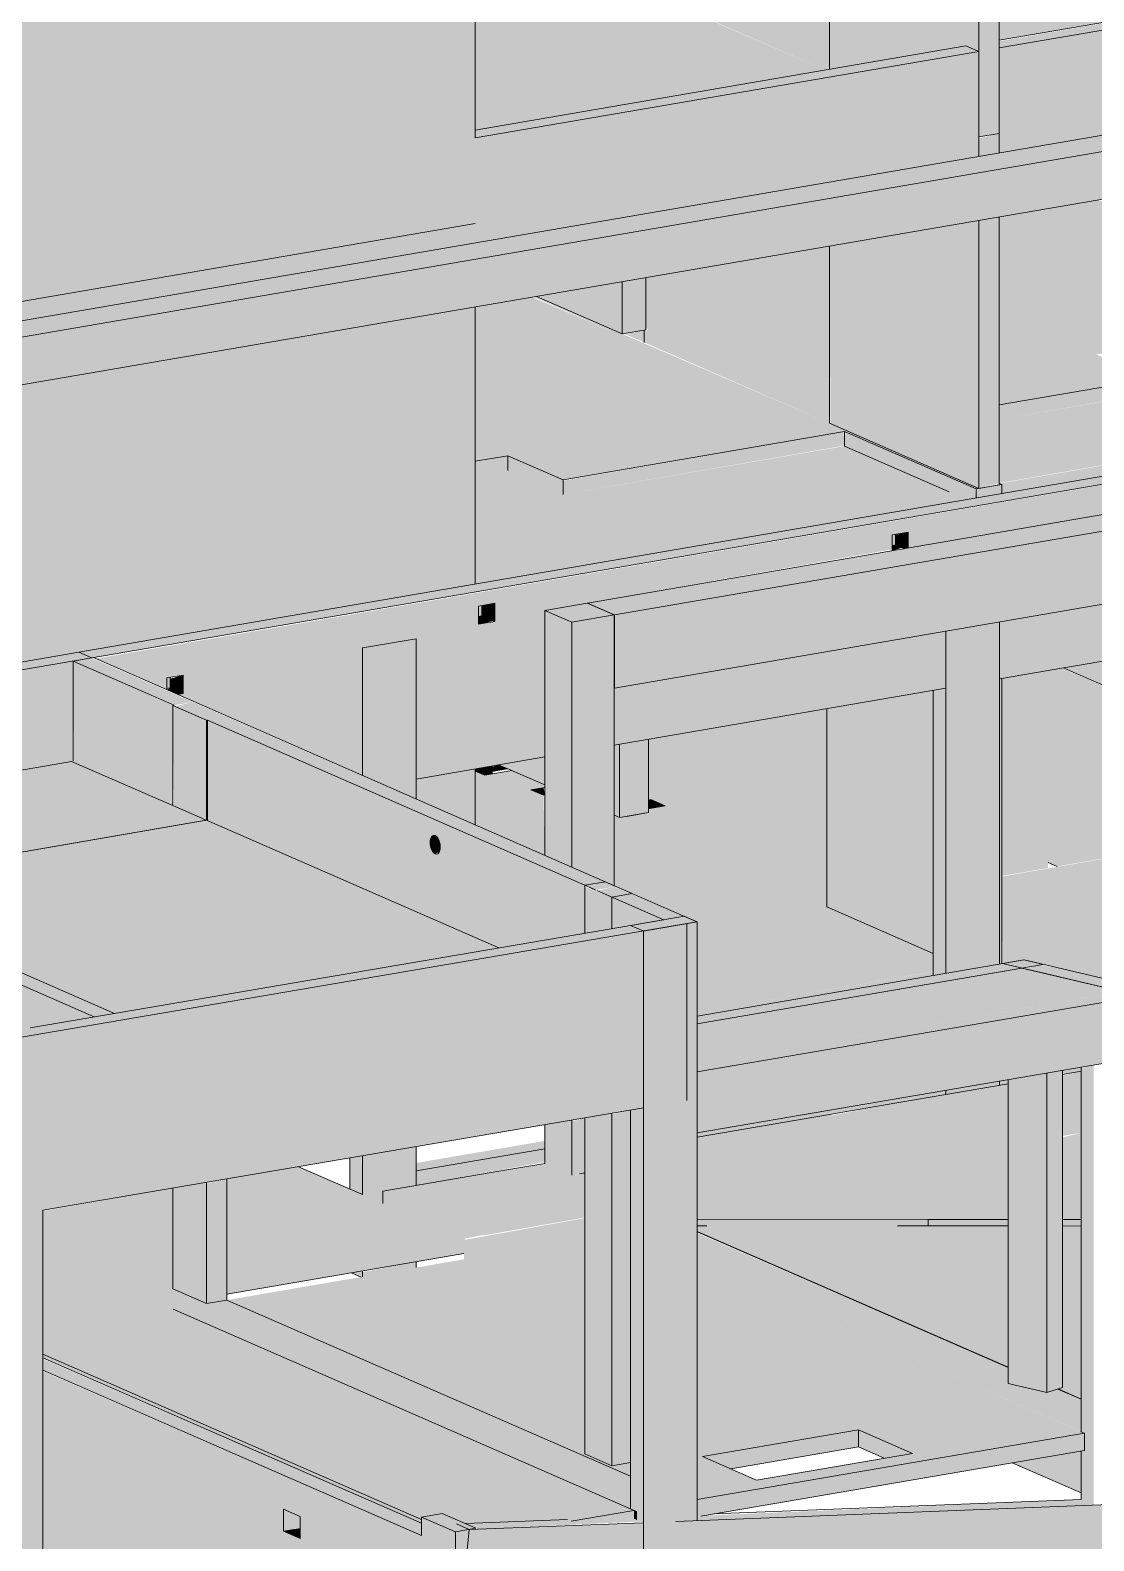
# Model space of a CAD drawing. Header units: centimetres. Extents: x -2102 to 22188, y -1637 to 88376.
# Drawn here: x 18368 to 19207, y 75987 to 77177 of the extents above; entities that cross this region are included whole.
import ezdxf

# ---------------------------------------------------------------- set-up
doc = ezdxf.new("R2010")
doc.units = ezdxf.units.CM
for name, color, linetype, lineweight in [('A-FLOR', 7, 'Continuous', 18), ('S-BEAM', 7, 'Continuous', 18), ('S-COLS', 7, 'Continuous', 18)]:
    doc.layers.add(name, color=color, linetype=linetype, lineweight=lineweight)

msp = doc.modelspace()

# ---------------------------------------------------------------- hatches: boundary and pattern name
at = {"layer": 'A-FLOR', "true_color": 0xbfbfbf}
h = msp.add_hatch(color=9, dxfattribs=at)
h.paths.add_polyline_path([(18998.33, 77154.23), (18998.33, 77276.38), (18853.53, 77250.87), (18853.53, 77218.13), (18853.54, 77217.36), (18984.07, 77160.45)], flags=0)
h.paths.add_polyline_path([(19132.16, 77169.35), (19425.02, 77219.66), (19408.1, 77227.03), (19424.2, 77229.8), (19227.18, 77315.69), (19132.16, 77299.37), (19132.16, 77171.09)], flags=0)
for points in [[(18719.05, 77098.39), (18995.19, 77145.82), (18779.98, 77238.88), (18740.31, 77232.06), (18719.05, 77241.33), (18719.05, 77104.37)], [(18995.19, 77145.82), (18998.33, 77147.22), (18998.33, 77154.23), (18852.27, 77217.91), (18852.27, 77208.13), (18991.99, 77147.22)], [(18788.37, 76822.83), (19010.28, 76860.95), (18996.21, 76867.08), (18998.33, 76867.45), (18834.9, 76937.92), (18832.79, 76937.56), (18831.95, 76937.93), (18763.98, 76966.81), (18719.05, 76959.1), (18719.05, 76837.42), (18744.78, 76841.84), (18788.25, 76822.88)], [(19132.16, 76820.26), (19519.08, 76887.04), (19518.3, 76890.44), (19516.38, 76891.28), (19519.08, 76891.74), (19519.08, 76899.89), (19511.33, 76903.26), (19495.23, 76900.5), (19457.51, 76916.95), (19473.45, 76919.78), (19444.94, 76932.21), (19428.84, 76929.44), (19402.01, 76941.14), (19418.11, 76943.91), (19413.51, 76945.17), (19228.25, 76913.14), (19252.51, 76902.56), (19252.07, 76890.94), (19132.16, 76870.34), (19132.16, 76820.28)], [(18998.33, 76867.45), (18998.33, 76877.23), (18852.27, 76940.91), (18852.27, 76931.13), (18996.21, 76868.37)], [(19132.16, 76870.34), (19252.51, 76891.28), (19252.07, 76902.48), (19132.16, 76881.88), (19132.16, 76870.58)], [(19134.28, 76811.93), (19519.08, 76878.03), (19519.08, 76886.72), (19132.52, 76820.01), (19134.28, 76819.24), (19134.28, 76815.75)], [(18788.37, 76811.29), (19010.28, 76849.77), (19009.5, 76860.81), (18788.37, 76822.16), (18788.37, 76813.48)], [(18719.05, 76749.3), (19092.68, 76813.48), (19010.28, 76849.41), (18788.37, 76811.29), (18744.78, 76830.29), (18719.05, 76825.87), (18719.05, 76749.59)], [(18719.05, 76825.87), (18744.78, 76830.29), (18744.78, 76841.84), (18719.05, 76837.15), (18719.05, 76830.29)], [(18788.37, 76811.29), (18788.25, 76822.88), (18744.78, 76841.84), (18744.78, 76830.29), (18783.35, 76813.48)], [(18719.05, 76740.61), (19092.68, 76804.79), (19092.68, 76813.48), (18719.05, 76749.3), (18719.05, 76743)], [(18194.59, 76507.03), (18496.96, 76558.97), (18400.73, 76600.92), (18098.36, 76548.98), (18188.6, 76509.64)], [(18726.66, 76590), (18732.56, 76591.32), (18732.56, 76597.32), (18719.05, 76595), (18719.05, 76593.31), (18726.15, 76590.22)], [(18732.56, 76593.05), (18744.61, 76595.12), (18737.59, 76598.19), (18732.56, 76596.72), (18732.56, 76593.66)], [(18772.95, 76574.25), (18773.95, 76574.42), (18772.95, 76580.28), (18763.03, 76578.58), (18767.43, 76576.66)], [(18876.07, 76550.94), (18996.21, 76571.57), (18996.15, 76577.7), (18865.97, 76555.34)], [(18855.65, 76563.68), (18857.63, 76564.02), (18857.63, 76570.82), (18855.65, 76570.48), (18855.65, 76565.94)], [(18857.63, 76564.02), (18868.82, 76565.94), (18857.63, 76570.82), (18857.63, 76565.94)], [(18434.71, 76402.34), (18737.72, 76454), (18507.2, 76554.5), (18204.69, 76502.62), (18378.31, 76426.93)], [(19177.9, 76518.13), (19186.79, 76519.65), (19186.79, 76525.79), (19134.28, 76548.69), (19134.28, 76538.91), (19170.7, 76523.03), (19170.7, 76521.27)], [(19186.79, 76519.65), (19333.25, 76544.81), (19333.25, 76550.95), (19186.79, 76525.79)], [(19257.08, 76384.82), (19585.07, 76441.16), (19343.35, 76546.55), (19134.28, 76510.18), (19134.99, 76441.58), (19154.45, 76443.86), (19251, 76421.19), (19251, 76387.47)], [(19134.28, 76510.63), (19170.7, 76516.89), (19170.7, 76523.03), (19134.28, 76516.77), (19134.28, 76514.25)], [(18048.94, 76336.57), (18418.59, 76399.59), (18188.6, 76499.86), (17819.73, 76436.49), (17988.84, 76362.77)], [(18894.02, 76362.38), (19228.71, 76419.57), (19150.09, 76438.03), (18894.02, 76394.05), (18894.02, 76362.77)], [(18894.02, 76400.19), (19080.07, 76432.14), (19080.07, 76435.19), (18894.02, 76403.23), (18894.02, 76401.53)], [(18726.24, 76227.4), (18805.46, 76241.47), (18805.46, 76248.46), (18737.83, 76277.94), (18646.36, 76262.23), (18725.48, 76227.73)], [(18710.15, 76224.64), (18725.48, 76227.73), (18646.36, 76262.23), (18646.36, 76252.45), (18706.2, 76226.36)], [(18523.29, 76181), (18710.15, 76213.1), (18710.15, 76224.64), (18523.29, 76192.54), (18523.29, 76187.97)], [(18676.87, 76000.69), (18676.87, 76003.58), (18378.31, 76133.75), (18378.31, 76130.86), (18672.31, 76002.68)], [(18920.57, 76043.39), (19021.23, 76060.68), (19021.23, 76074.15), (18898.42, 76053.05), (18912.19, 76047.05)], [(19041.6, 76051.8), (19063.76, 76055.61), (19021.23, 76074.15), (19021.23, 76060.68), (19039.9, 76052.54)]]:
    msp.add_hatch(color=9, dxfattribs=at).paths.add_polyline_path(points, flags=0)
h = msp.add_hatch(color=9, dxfattribs=at)
h.paths.add_polyline_path([(18998.33, 76877.23), (18998.33, 77007.07), (18853.53, 76982.2), (18853.53, 76942.41), (18855.66, 76941.49), (18853.53, 76940.36), (18996.21, 76878.15)], flags=0)
h.paths.add_polyline_path([(19132.16, 76881.88), (19252.07, 76902.75), (19208.92, 76921.56), (19413.51, 76957.45), (19256.31, 77025.99), (19250.4, 77025.99), (19210.29, 77043.48), (19132.16, 77030.06), (19132.16, 76886.25)], flags=0)
h = msp.add_hatch(color=9, dxfattribs=at)
h.paths.add_polyline_path([(18476.11, 76658.48), (18478.71, 76658.93), (18478.71, 76667.21), (18476.11, 76666.77), (18476.11, 76658.93)], flags=0)
h.paths.add_polyline_path([(18721.73, 76715.1), (18724.34, 76715.54), (18724.34, 76723.83), (18721.73, 76723.39), (18721.73, 76715.54)], flags=0)
h.paths.add_polyline_path([(19047.82, 76771.11), (19050.42, 76771.99), (19050.42, 76779.85), (19047.82, 76779.24), (19047.82, 76771.56)], flags=0)
h.paths.add_polyline_path([(19578.09, 76888.17), (19858.67, 76936.37), (19772.51, 76973.42), (19578.09, 76940.02), (19578.09, 76893.66)], flags=0)
h = msp.add_hatch(color=9, dxfattribs=at)
h.paths.add_polyline_path([(18894.02, 76403.23), (19080.07, 76435.29), (19080.07, 76449.64), (18996.21, 76486.24), (18996.15, 76488.8), (18838.29, 76557.63), (18832.78, 76556.68), (18828.67, 76557.89), (18828.67, 76502.97), (18894.02, 76474.52), (18894.02, 76404.08)], flags=0)
h.paths.add_polyline_path([(18773.95, 76526.94), (18772.95, 76574.25), (18763.03, 76578.58), (18773.95, 76580.45), (18772.95, 76582.77), (18747.98, 76593.66), (18726.15, 76590.22), (18719.05, 76593.31), (18719.05, 76550.98), (18772.95, 76527.37)], flags=0)
h.paths.add_polyline_path([(19452.76, 76569.24), (19452.76, 76721.04), (19272.4, 76690.05), (19272.4, 76647.88), (19413.51, 76586.35)], flags=0)
h.paths.add_polyline_path([(19578.09, 76576.82), (19677.18, 76594.37), (19677.18, 76645.64), (19578.09, 76688.84), (19578.09, 76577.95)], flags=0)
h.paths.add_polyline_path([(19729.63, 76602.85), (19762.41, 76608.48), (19729.63, 76622.77), (19729.63, 76603.05)], flags=0)
h = msp.add_hatch(color=9, dxfattribs=at)
h.paths.add_polyline_path([(19465.6, 76503.03), (19516.42, 76511.76), (19516.09, 76529.27), (19452.76, 76557.46), (19452.76, 76559.46), (19256.31, 76645.11), (19252.07, 76644.38), (19181.42, 76674.43), (19134.28, 76666.03), (19134.28, 76548.69), (19186.79, 76525.79), (19349.34, 76553.72), (19452.78, 76508.62)], flags=0)
h.paths.add_polyline_path([(18865.97, 76555.34), (18996.21, 76577.71), (18996.21, 76642.61), (18855.65, 76618.47), (18855.65, 76570.48), (18857.63, 76570.82), (18868.82, 76565.94), (18855.65, 76563.68), (18855.65, 76560.61), (18855.65, 76559.84), (18862.89, 76556.68)], flags=0)
h = msp.add_hatch(color=9, dxfattribs=at)
h.paths.add_polyline_path([(18996.21, 76498.56), (18996.15, 76571.56), (18876.07, 76550.94), (18996.15, 76498.58)], flags=0)
h.paths.add_polyline_path([(19134.28, 76516.77), (19170.7, 76523.03), (19134.28, 76538.91)], flags=0)
h = msp.add_hatch(color=9, dxfattribs=at)
h.paths.add_polyline_path([(19120.71, 76295.16), (19139.4, 76298.37), (19139.4, 76346.92), (19040.82, 76329.99), (19118.18, 76296.26)], flags=0)
h.paths.add_polyline_path([(19182.13, 76305.71), (19196.72, 76308.22), (19196.72, 76356.77), (19182.13, 76353.17), (19182.13, 76310.09)], flags=0)
h.paths.add_polyline_path([(19249.19, 76317.23), (19766.41, 76406.54), (19687.28, 76441.04), (19627.75, 76430.81), (19627.75, 76420.79), (19267.19, 76359.09), (19249.19, 76365.78), (19249.19, 76326.39)], flags=0)
h = msp.add_hatch(color=9, dxfattribs=at)
h.paths.add_polyline_path([(19551.98, 76239.85), (19552.48, 76353.17), (19249.19, 76301.08), (19249.19, 76239.95), (19513.78, 76239.86)], flags=0)
h.paths.add_polyline_path([(19196.72, 76239.97), (19196.72, 76292.06), (19182.13, 76289.56), (19182.13, 76239.97)], flags=0)
h.paths.add_polyline_path([(19139.4, 76239.99), (19139.4, 76282.22), (18894.04, 76240.07), (19112.72, 76240)], flags=0)
h = msp.add_hatch(color=9, dxfattribs=at)
h.paths.add_polyline_path([(18894.02, 76256.22), (19078.36, 76287.89), (18998.47, 76322.72), (18894.02, 76304.59), (18894.02, 76256.68)], flags=0)
h.paths.add_polyline_path([(18805.46, 76274.2), (18805.46, 76276.64), (18801.44, 76275.95)], flags=0)
h = msp.add_hatch(color=9, dxfattribs=at)
h.paths.add_polyline_path([(18322.55, 76158.06), (18325.82, 76158.62), (18325.82, 76238.18), (18230.95, 76222.01), (18230.95, 76197.99), (18322.32, 76158.16)], flags=0)
h.paths.add_polyline_path([(18378.31, 76167.63), (18480.62, 76185.21), (18480.62, 76264.57), (18378.31, 76246.64), (18378.31, 76185.21)], flags=0)
h.paths.add_polyline_path([(18523.29, 76192.54), (18710.15, 76224.64), (18579.78, 76281.48), (18523.29, 76271.85), (18523.29, 76194.3)], flags=0)
h = msp.add_hatch(color=9, dxfattribs=at)
h.paths.add_polyline_path([(19196.72, 76098.43), (19196.72, 76234.77), (19182.13, 76234.78), (19182.13, 76107.46), (19178.59, 76106.33), (19196.5, 76098.52)], flags=0)
h.paths.add_polyline_path([(19139.4, 76123.42), (19139.4, 76234.79), (18894.02, 76234.86), (18894.04, 76230.39), (19133.27, 76126.09)], flags=0)
h.paths.add_polyline_path([(19410.49, 76135.88), (19410.49, 76188.23), (19421.52, 76192.38), (19421.94, 76221.47), (19551.9, 76221.47), (19551.96, 76234.67), (19249.19, 76234.76), (19249.95, 76168.76), (19361.79, 76145.86)], flags=0)
h = msp.add_hatch(color=9, dxfattribs=at)
h.paths.add_polyline_path([(18710.95, 76000.26), (18791.91, 76003.44), (18794.74, 76002.2), (18844.28, 76010.67), (18814.43, 76023.74), (18841.57, 76033.21), (18841.57, 76048.37), (18826.72, 76045.82), (18805.46, 76055.09), (18805.46, 76224.85), (18523.3, 76176.38), (18583.69, 76150.05), (18507.2, 76173.62), (18378.31, 76151.48), (18378.31, 76133.75), (18676.87, 76003.58), (18676.87, 76005.34), (18692.96, 76008.11), (18704.33, 76003.15)], flags=0)
h.paths.add_polyline_path([(18894.02, 76019.17), (19199.32, 76071.52), (18894.02, 76204.4), (18894.02, 76024.98)], flags=0)
h.paths.add_polyline_path([(18940.95, 76034.51), (18898.42, 76053.05), (19021.23, 76074.15), (19063.76, 76055.61), (19021.23, 76048.3)], flags=0)
h = msp.add_hatch(color=9, dxfattribs=at)
h.paths.add_polyline_path([(19196.72, 76098.4), (19196.5, 76098.52), (19196.5, 76098.5)], flags=0)
h.paths.add_polyline_path([(19139.4, 76123.34), (19139.4, 76123.42), (19133.17, 76126.05)], flags=0)
h = msp.add_hatch(color=9, dxfattribs=at)
h.paths.add_polyline_path([(18794.74, 76002.2), (18844.28, 76004.14), (18844.28, 76010.67)], flags=0)
h.paths.add_polyline_path([(18894.02, 76006.09), (18898.42, 76006.46), (19199.55, 76057.95), (19199.32, 76071.38), (18894.02, 76019.17), (18894.02, 76010.73)], flags=0)
at = {"layer": 'S-BEAM', "true_color": 0xbfbfbf}
for points in [[(19132.16, 77163.21), (19529.18, 77231.41), (19519.08, 77235.81), (19132.16, 77168.49), (19132.16, 77164.08)], [(19132.16, 77080.5), (19529.18, 77148.69), (19529.18, 77231.41), (19132.16, 77163.21), (19132.16, 77113.01)], [(18719.05, 77092.25), (19116.07, 77160.45), (19105.97, 77164.85), (18719.05, 77098.39), (18719.05, 77093.96)], [(18719.05, 77009.53), (19116.07, 77077.73), (19116.07, 77160.45), (18719.05, 77092.25), (18719.05, 77012.15)], [(18416.83, 76682.55), (19998.55, 76954.25), (19988.45, 76958.66), (18406.73, 76686.96), (18410.87, 76685.15)], [(19057.36, 76768.53), (19060.52, 76769.36), (19060.52, 76781.58), (19050.42, 76779.4), (19050.42, 76771.56), (19055.46, 76769.36)], [(19047.82, 76766.9), (19055.46, 76769.36), (19050.42, 76771.56), (19047.82, 76771.11), (19047.82, 76767.15)], [(18721.73, 76708.96), (18733.32, 76711.63), (18724.34, 76715.54), (18721.73, 76715.1), (18721.73, 76711.14)], [(18734.44, 76711.14), (18734.44, 76725.57), (18724.34, 76723.39), (18724.34, 76715.54), (18733.32, 76711.63)], [(17399.18, 76507.74), (18416.83, 76682.55), (18406.73, 76686.96), (17389.08, 76512.15)], [(17531.77, 76451.65), (18402.09, 76600.92), (18402.09, 76679.99), (17399.18, 76507.74), (17496.03, 76465.9), (17521.66, 76470.3), (17531.77, 76465.9), (17531.77, 76457.79)], [(18813.95, 76499.61), (18829.97, 76502.4), (18416.66, 76682.48), (18402.09, 76679.99), (18482.89, 76645.35), (18496.71, 76647.72), (18523.29, 76636.13), (18508.16, 76633.53), (18813.93, 76499.61)], [(18480.62, 76566.09), (18480.62, 76645.6), (18402.09, 76679.99), (18402.91, 76599.97), (18477.66, 76567.38)], [(18488.82, 76654.52), (18488.82, 76668.95), (18478.71, 76666.07), (18478.71, 76658.93), (18481.67, 76657.64)], [(18484.38, 76653.76), (18488.82, 76654.52), (18478.71, 76658.93), (18476.11, 76657.38), (18482.65, 76654.52)], [(18996.21, 76488.78), (18996.15, 76498.58), (18854.38, 76560.39), (18838.29, 76557.63), (18996.15, 76488.8)], [(17819.73, 76436.49), (18507.06, 76554.56), (18496.96, 76558.97), (17809.63, 76440.9), (17813.11, 76439.38)], [(18687.53, 76528.04), (18690.61, 76529.44), (18691.51, 76533.52), (18689.93, 76539.87), (18687.53, 76542.47), (18685.54, 76542.37), (18683.93, 76539.75), (18683.69, 76535.07), (18685.54, 76529.88), (18686.5, 76528.74)], [(18418.59, 76399.59), (18434.71, 76402.34), (18204.69, 76502.62), (18190.16, 76499.18), (18378.31, 76417.15)], [(18893.87, 76474.56), (18828.67, 76502.12), (18815.24, 76499.07), (18867.75, 76476.16), (18875.86, 76477.55), (18885.91, 76475.88)], [(18378.31, 76386.59), (18885.91, 76473.13), (18867.81, 76476.16), (18368.26, 76391.01)], [(18378.31, 76247.13), (18851.6, 76327.82), (18851.4, 76467.25), (18378.31, 76386.59), (18378.31, 76279.87)], [(18894.02, 76394.05), (19166.94, 76440.93), (19151.84, 76444.47), (18894.02, 76400.19), (18894.02, 76395.24)], [(19244.34, 76419.07), (19249.84, 76421.46), (19182.13, 76437.36), (19169.76, 76433.41), (19228.71, 76419.57), (19240.99, 76420.53), (19243.24, 76419.55)], [(18894.02, 76308.15), (19249.84, 76368.92), (19249.84, 76417.01), (18894.02, 76356.25), (18894.02, 76333.69)], [(18894.02, 76356.25), (19206.79, 76409.69), (19196.77, 76414.08), (18894.02, 76362.38), (18894.02, 76356.25)], [(19078.36, 76287.89), (19120.71, 76295.16), (19040.82, 76329.99), (19000.41, 76321.87), (19063.04, 76294.56)], [(18672.61, 76278.28), (18773.95, 76295.69), (18773.95, 76301.83), (18672.61, 76284.42)], [(18805.46, 76248.46), (18805.46, 76274.2), (18801.44, 76275.95), (18795.22, 76274.88), (18773.95, 76284.15), (18737.83, 76277.94), (18801.44, 76250.21)], [(19076.25, 76234.81), (19076.25, 76240.01), (18894.02, 76240.02), (18894.04, 76234.86), (19071.96, 76234.81)], [(19196.72, 76072.7), (19196.5, 76098.5), (19178.54, 76106.31), (19169.76, 76103.51), (19139.4, 76110.64), (19139.4, 76123.34), (18894.02, 76229.21), (18894.02, 76204.4), (19196.5, 76072.8)], [(18710.15, 76208.48), (18736.73, 76213.05), (18710.15, 76224.64), (18710.15, 76213.05)], [(18676.87, 75990.91), (18676.87, 76000.69), (18378.31, 76130.01), (18378.31, 76121.08), (18672.31, 75992.9)], [(19196.72, 76024.61), (19196.5, 76057.43), (19142.5, 76048.2), (19196.5, 76024.71)], [(18672.31, 75577.57), (18729.8, 75579.83), (18770.73, 75586.83), (18773.51, 75585.62), (18773.51, 75581.54), (18809.45, 75582.95), (18809.45, 75593.45), (18919.69, 75612.3), (18922.66, 75611.01), (18922.66, 75587.39), (19185.41, 75597.7), (19185.41, 75628.88), (19223.39, 75635.38), (19261.82, 76017.06), (18877.28, 76001.98), (18877.28, 75648.33), (18851.64, 75643.95), (18851.64, 76000.97), (18714.39, 75995.59), (18673.12, 75585.62)], [(18567.89, 75994.18), (18581.19, 75996.94), (18581.19, 76005.7), (18567.89, 76011.49), (18567.89, 75996.94)], [(18846.33, 76003.25), (18846.33, 76009.78), (18844.28, 76010.67), (18844.28, 76004.14)], [(18846.33, 76003.25), (18846.42, 76004.23), (18846.33, 76003.29)], [(18581.19, 75988.38), (18581.19, 75996.46), (18567.89, 75994.18), (18575.38, 75990.91)]]:
    msp.add_hatch(color=9, dxfattribs=at).paths.add_polyline_path(points, flags=0)
at = {"layer": 'S-BEAM', "true_color": 0x0080ff}
for points in [[(17304.89, 76753.69), (19565.9, 77142.08), (19544.63, 77151.35), (17304.89, 76766.61)], [(17304.89, 76716.18), (19565.9, 77104.57), (19565.9, 77142.08), (17304.89, 76753.69)], [(18828.89, 76716.36), (20002.03, 76917.88), (19980.76, 76927.15), (18807.62, 76725.64), (18811.93, 76723.76)], [(18828.89, 76658.65), (20002.03, 76860.17), (20002.03, 76917.88), (18828.89, 76716.36), (18828.89, 76669.06)], [(18828.89, 76658.65), (18828.67, 76716.46), (18828.67, 76716.33), (18828.67, 76658.75)]]:
    msp.add_hatch(color=150, dxfattribs=at).paths.add_polyline_path(points, flags=0)
at = {"layer": 'S-BEAM', "true_color": 0xbfbfbf}
h = msp.add_hatch(color=9, dxfattribs=at)
h.paths.add_polyline_path([(18672.61, 76587.03), (18773.95, 76604.43), (18773.95, 76719.85), (19047.82, 76768.01), (19047.82, 76779.4), (19060.52, 76781.35), (19060.52, 76769.08), (19998.55, 76930.21), (19998.55, 76954.25), (18420.03, 76681.95), (18476.11, 76657.38), (18476.11, 76666.77), (18488.82, 76668.95), (18488.82, 76654.52), (18484.91, 76653.53), (18630.26, 76590.22), (18630.26, 76690.36), (18672.61, 76697.64), (18672.61, 76590.22)], flags=0)
h.paths.add_polyline_path([(18828.67, 76613.83), (19090.17, 76658.75), (19090.17, 76703.54), (18828.67, 76658.65), (18828.67, 76623.03)], flags=0)
h.paths.add_polyline_path([(19132.52, 76666.03), (19687.28, 76761.32), (19687.28, 76806.11), (19132.52, 76710.81), (19132.52, 76705.2)], flags=0)
h.paths.add_polyline_path([(18721.73, 76708.96), (18721.73, 76723.39), (18734.44, 76725.57), (18734.44, 76711.14)], flags=0)
h.paths.add_polyline_path([(19729.63, 76768.6), (19980.97, 76811.77), (19980.97, 76856.56), (19729.63, 76813.38), (19729.63, 76771.99)], flags=0)
h = msp.add_hatch(color=9, dxfattribs=at)
h.paths.add_polyline_path([(18737.72, 76454), (18805.46, 76465.55), (18805.46, 76503.32), (18508.16, 76633.37), (18508.16, 76554.08), (18719.05, 76462.14)], flags=0)
h.paths.add_polyline_path([(18688.56, 76527.84), (18686.5, 76528.74), (18684.09, 76533.16), (18683.69, 76538.8), (18685.54, 76542.37), (18687.53, 76542.47), (18689.52, 76540.63), (18691.37, 76535.44), (18690.97, 76530.14), (18689.21, 76528.04)], flags=0)
h = msp.add_hatch(color=9, dxfattribs=at)
h.paths.add_polyline_path([(18826.72, 76469.17), (18826.75, 76469.17), (18826.72, 76472.92)], flags=0)
h.paths.add_polyline_path([(18826.79, 76469.18), (18867.75, 76476.16), (18826.79, 76494.02), (18826.79, 76472.92)], flags=0)
h = msp.add_hatch(color=9, dxfattribs=at)
h.paths.add_polyline_path([(18736.73, 76213.05), (18805.46, 76224.85), (18805.46, 76241.01), (18711.66, 76223.98), (18730.28, 76215.86)], flags=0)
h.paths.add_polyline_path([(18894.04, 76240.07), (19139.4, 76282.22), (19139.4, 76298.37), (18894.02, 76256.22), (18894.02, 76240.07)], flags=0)
h.paths.add_polyline_path([(19182.13, 76289.56), (19196.72, 76292.06), (19196.72, 76308.22), (19182.13, 76304.59), (19182.13, 76303.41)], flags=0)
h.paths.add_polyline_path([(19249.19, 76301.08), (20105.02, 76448.09), (20078.43, 76459.68), (19249.19, 76317.23), (19249.19, 76304.59)], flags=0)
h = msp.add_hatch(color=9, dxfattribs=at)
h.paths.add_polyline_path([(19132.52, 76345.74), (19139.4, 76346.92), (19139.4, 76350.06), (19132.52, 76348.88)], flags=0)
h.paths.add_polyline_path([(19182.13, 76354.26), (19196.72, 76357.28), (19196.72, 76359.85), (19182.13, 76357.28), (19182.13, 76356.15)], flags=0)
h.paths.add_polyline_path([(19249.19, 76365.78), (19251.09, 76366.11), (19251, 76373.1), (19249.84, 76372.73), (19249.19, 76365.97)], flags=0)
h = msp.add_hatch(color=9, dxfattribs=at)
h.paths.add_polyline_path([(18672.61, 76266.74), (18773.95, 76285.22), (18773.95, 76295.69), (18672.61, 76277.94)], flags=0)
h.paths.add_polyline_path([(18894.02, 76304.77), (19090.17, 76338.47), (19090.17, 76341.65), (18894.02, 76308.15)], flags=0)
h = msp.add_hatch(color=9, dxfattribs=at)
h.paths.add_polyline_path([(19576.6, 76234.66), (19576.6, 76239.86), (19249.19, 76239.85), (19249.19, 76234.76), (19552.48, 76234.67)], flags=0)
h.paths.add_polyline_path([(19196.72, 76234.77), (19196.72, 76239.97), (19182.13, 76239.85), (19182.13, 76234.78)], flags=0)
h.paths.add_polyline_path([(19139.4, 76234.79), (19139.4, 76239.99), (19076.27, 76239.85), (19076.25, 76234.81), (19112.72, 76234.8)], flags=0)
h = msp.add_hatch(color=9, dxfattribs=at)
h.paths.add_polyline_path([(18604.92, 75546.18), (18604.92, 75552.62), (18390.59, 75646.07), (18390.6, 75639.62), (18561.27, 75565.21)], flags=0)
h.paths.add_polyline_path([(18663.33, 75592.84), (18676.87, 75727.26), (18676.87, 75912.27), (18424.67, 75868.84), (18424.67, 75819.51), (18390.59, 75813.66), (18390.6, 75711.75), (18662.24, 75593.32)], flags=0)
h.paths.add_polyline_path([(18277.42, 75688.96), (18277.42, 75746.68), (18300.79, 75751.01), (18300.79, 75806.6), (18256.09, 75826.09), (18256.09, 75840.61), (18222.2, 75834.63), (18222.21, 75713.03), (18260.48, 75696.35)], flags=0)
h.paths.add_polyline_path([(18187.24, 75728.28), (18187.24, 75828.89), (18116.78, 75816.89), (18116.78, 75811.89), (18110.14, 75810.75), (18110.14, 75761.89), (18187.24, 75728.28)], flags=0)
h.paths.add_polyline_path([(18116.78, 75871.11), (18187.25, 75883.1), (18187.24, 76009.87), (18180.2, 76019.61), (18180.2, 76036.38), (18178.01, 76037.33), (18110.14, 76025.67), (18110.14, 75877.31), (18116.78, 75874.41)], flags=0)
h.paths.add_polyline_path([(18222.2, 75889.06), (18256.09, 75894.83), (18256.09, 75914.56), (18222.2, 75961.47), (18222.2, 75898.13)], flags=0)
h.paths.add_polyline_path([(18411.74, 75921.33), (18524.44, 75940.52), (18524.44, 75948.68), (18537.9, 75942.82), (18676.87, 75966.48), (18676.87, 75990.91), (18378.31, 76120.28), (18378.31, 75935.91), (18410.87, 75921.71)], flags=0)
h.paths.add_polyline_path([(18307.78, 75971.26), (18307.78, 76059.62), (18256.42, 76050.8), (18256.81, 76041.82), (18306.75, 75972.68)], flags=0)
h.paths.add_polyline_path([(18581.19, 75988.38), (18567.89, 75994.18), (18567.89, 76011.49), (18581.19, 76005.7), (18581.19, 75990.91)], flags=0)
h.paths.add_polyline_path([(18110.14, 76094.33), (18147.65, 76100.77), (18110.14, 76117.12), (18110.14, 76099.85)], flags=0)
h.paths.add_polyline_path([(18242.87, 76117.13), (18307.78, 76128.28), (18307.78, 76151.83), (18230.95, 76185.33), (18231.43, 76122.11), (18241.54, 76117.71)], flags=0)
h.paths.add_polyline_path([(18178.5, 76145.19), (18178.5, 76208.19), (18170.47, 76211.69), (18110.14, 76201.41), (18111.3, 76174.49), (18178.01, 76145.4)], flags=0)
h = msp.add_hatch(color=9, dxfattribs=at)
h.paths.add_polyline_path([(18378.31, 76151.48), (18507.2, 76173.62), (18480.62, 76185.21), (18378.31, 76167.63), (18378.31, 76156.09)], flags=0)
h.paths.add_polyline_path([(18325.82, 76151.74), (18325.82, 76158.62), (18314.5, 76156.67), (18325.62, 76151.83)], flags=0)
h = msp.add_hatch(color=9, dxfattribs=at)
h.paths.add_polyline_path([(18846.33, 76009.78), (18845.18, 76010.33), (18841.57, 76012.08), (18841.57, 76033.21), (18814.37, 76023.72), (18829.65, 76017.05)], flags=0)
h.paths.add_polyline_path([(18583.69, 76150.05), (18523.29, 76176.38), (18507.2, 76173.62), (18521.84, 76169.11)], flags=0)
h = msp.add_hatch(color=9, dxfattribs=at)
h.paths.add_polyline_path([(18714.39, 75995.59), (18849.53, 76001.89), (18844.28, 76004.14), (18794.74, 76002.2), (18791.91, 76003.44), (18711.66, 75999.95), (18719.54, 75995.83), (18714.33, 75995.62)], flags=0)
h.paths.add_polyline_path([(18877.28, 76001.98), (19206.79, 76014.9), (19196.72, 76019.31), (18898.42, 76006.46), (18894.02, 76005.71), (18894.02, 76002.65), (18888.68, 76002.43)], flags=0)
h.paths.add_polyline_path([(19249.19, 76016.57), (19261.82, 76017.06), (19249.19, 76021.37), (19249.19, 76017.06)], flags=0)
at = {"layer": 'S-COLS', "true_color": 0xc0c0c0}
h = msp.add_hatch(color=9, dxfattribs=at)
h.paths.add_polyline_path([(19116.07, 77093.12), (19132.16, 77095.88), (19132.16, 77299.37), (19116.07, 77296.61), (19116.07, 77097.52)], flags=0)
h.paths.add_polyline_path([(19116.07, 77323), (19132.16, 77326.91), (19132.16, 77372.89), (19116.07, 77369.01), (19116.07, 77323.01)], flags=0)
for points in [[(18264.23, 76946.8), (18719.05, 77024.92), (18719.05, 77301.93), (18264.23, 77223.8), (18264.23, 77176.67), (18285.5, 77166.86), (18285.5, 77153.93), (18264.23, 77150.28), (18264.23, 76948.79)], [(18998.33, 77146.36), (19105.97, 77164.85), (19116.07, 77160.45), (19116.07, 77296.61), (18998.33, 77276.38), (18998.33, 77147.22)], [(19116.07, 76816.11), (19116.07, 77027.3), (18998.33, 77007.07), (18999.16, 76867.08), (19113.95, 76817.04)], [(18834.9, 76937.93), (18834.9, 76979), (18767.32, 76967.39), (18834.4, 76938.15)], [(19252.07, 76644.38), (19252.07, 76686.56), (19182.67, 76674.64), (19244.06, 76647.88)], [(19080.07, 76432.14), (19090.17, 76433.88), (19089.6, 76658.65), (19080.07, 76657.02), (19080.07, 76435.19)], [(18507.2, 76633.37), (18523.29, 76636.13), (18496.71, 76647.72), (18482.19, 76644.27), (18506.82, 76633.53)], [(18719.05, 76550.98), (18719.05, 76595), (18672.61, 76587.03), (18672.61, 76571.32), (18711.66, 76554.22)], [(18805.46, 76465.55), (18826.72, 76469.17), (18826.72, 76494.02), (18805.46, 76502.09), (18805.46, 76472.92)], [(18826.72, 76494.02), (18826.72, 76494.06), (18820.38, 76496.79)], [(18885.91, 76473.13), (18893.87, 76474.59), (18893.87, 76474.56), (18875.86, 76477.55), (18867.78, 76476.16), (18885.82, 76473.15)], [(18851.67, 75643.93), (18877.28, 75648.33), (18877.28, 76001.98), (18894.02, 76002.65), (18894.02, 76474.53), (18851.67, 76467.25), (18851.67, 75680.73)], [(19169.76, 76433.41), (19182.13, 76437.36), (19164.69, 76440.54), (19152.35, 76437.5), (19167.15, 76434.03)], [(19206.79, 76409.69), (19249.03, 76417.01), (19238.42, 76421.19), (19196.77, 76414.08)], [(18335.87, 76379.36), (18378.31, 76386.59), (18368.26, 76391.01), (18325.82, 76383.77)], [(18335.87, 75902.3), (18378.31, 75909.91), (18378.31, 76386.59), (18335.87, 76379.36), (18335.87, 75907.13)], [(19206.79, 76014.9), (19206.79, 76361.57), (19196.72, 76358.93), (19196.72, 76072.66), (19199.55, 76071.42), (19199.21, 76057.89), (19196.72, 76057.47), (19196.72, 76019.31), (19201.86, 76017.06)], [(19169.76, 76103.51), (19169.76, 76355.24), (19139.4, 76350.06), (19139.4, 76110.64)], [(19169.76, 76103.51), (19182.13, 76107.46), (19181.71, 76357.28), (19169.76, 76355.24), (19169.76, 76110.13)], [(18826.72, 76045.82), (18826.72, 76323.58), (18805.46, 76319.95), (18805.46, 76055.09)], [(18851.67, 75643.93), (18851.6, 76327.82), (18841.57, 76326.11), (18841.57, 76011.91), (18846.42, 76009.74), (18846.42, 76003.25), (18851.64, 76000.97), (18851.64, 75643.95)], [(18507.2, 76173.62), (18523.29, 76176.38), (18523.29, 76271.85), (18507.2, 76268.33), (18507.2, 76176.38)], [(18703.45, 75993.75), (18719.54, 75996.52), (18692.96, 76008.11), (18676.87, 76005.34), (18700.48, 75995.05)]]:
    msp.add_hatch(color=9, dxfattribs=at).paths.add_polyline_path(points, flags=0)
h = msp.add_hatch(color=9, dxfattribs=at)
h.paths.add_polyline_path([(18834.9, 76937.93), (18853.53, 76941.49), (18853.53, 76982.2), (18834.9, 76979), (18834.9, 76938.14)], flags=0)
h.paths.add_polyline_path([(18852.27, 77208.13), (18852.29, 77217.92), (18836.68, 77214.93)], flags=0)
h = msp.add_hatch(color=9, dxfattribs=at)
h.paths.add_polyline_path([(19116.07, 76816.11), (19132.16, 76819.95), (19132.16, 77030.06), (19116.07, 77027.3), (19116.07, 76817.5)], flags=0)
h.paths.add_polyline_path([(19116.07, 77077.73), (19132.16, 77080.5), (19132.16, 77095.88), (19116.07, 77092), (19116.07, 77078.69)], flags=0)
h = msp.add_hatch(color=9, dxfattribs=at)
h.paths.add_polyline_path([(18264.23, 76662.48), (18719.05, 76740.61), (18719.05, 76959.1), (18264.23, 76880.97), (18264.23, 76666.33)], flags=0)
h.paths.add_polyline_path([(18264.23, 76931.41), (18719.05, 77009.53), (18719.05, 77024.92), (18264.23, 76946.8), (18264.23, 76939.47)], flags=0)
h = msp.add_hatch(color=9, dxfattribs=at)
h.paths.add_polyline_path([(18832.78, 76937.56), (18834.4, 76938.15), (18766.53, 76967.25), (18765.2, 76967.03), (18831.95, 76937.93)], flags=0)
h.paths.add_polyline_path([(18853.53, 76941.13), (18855.65, 76941.49), (18853.53, 76941.49)], flags=0)
h = msp.add_hatch(color=9, dxfattribs=at)
h.paths.add_polyline_path([(18832.78, 76556.68), (18855.65, 76560.61), (18855.65, 76618.47), (18832.78, 76614.54), (18832.78, 76557.63)], flags=0)
h.paths.add_polyline_path([(18852.27, 76931.13), (18852.29, 76940.91), (18837.51, 76937.56)], flags=0)
h = msp.add_hatch(color=9, dxfattribs=at)
h.paths.add_polyline_path([(19113.95, 76815.75), (19116.07, 76816.11), (18998.33, 76867.45), (18996.21, 76867.08), (19113.12, 76816.11)], flags=0)
h.paths.add_polyline_path([(19132.16, 76818.88), (19132.52, 76820.01), (19132.16, 76819.95)], flags=0)
h = msp.add_hatch(color=9, dxfattribs=at)
h.paths.add_polyline_path([(19080.07, 76449.64), (19080.07, 76657.02), (18996.21, 76642.61), (18996.21, 76486.2), (19027.09, 76472.74)], flags=0)
h.paths.add_polyline_path([(19092.68, 76804.79), (19113.95, 76808.44), (19113.01, 76816.16), (19010.28, 76860.47), (19010.73, 76849.21), (19092.68, 76813.48), (19092.68, 76811.29)], flags=0)
h = msp.add_hatch(color=9, dxfattribs=at)
h.paths.add_polyline_path([(19132.52, 76441.15), (19134.28, 76441.46), (19134.28, 76666.33), (19132.52, 76666.03), (19132.52, 76444.3)], flags=0)
h.paths.add_polyline_path([(19113.95, 76808.44), (19134.28, 76811.93), (19134.28, 76819.24), (19113.95, 76815.75), (19113.95, 76813.48)], flags=0)
at = {"layer": 'S-COLS', "true_color": 0x0080ff}
h = msp.add_hatch(color=150, dxfattribs=at)
h.paths.add_polyline_path([(18795.22, 76274.88), (18795.22, 76318.21), (18773.95, 76314.58), (18773.95, 76284.15), (18792.77, 76275.95)], flags=0)
h.paths.add_polyline_path([(18795.22, 76517.62), (18795.22, 76710.58), (18773.95, 76719.75), (18773.95, 76526.94)], flags=0)
msp.add_hatch(color=150, dxfattribs=at).paths.add_polyline_path([(18795.22, 76710.58), (18828.59, 76716.36), (18807.41, 76725.6), (18774.11, 76719.78), (18793.93, 76711.14)], flags=0)
h = msp.add_hatch(color=150, dxfattribs=at)
h.paths.add_polyline_path([(18795.22, 76274.88), (18805.46, 76276.9), (18805.46, 76319.95), (18795.22, 76317.13), (18795.22, 76275.68)], flags=0)
h.paths.add_polyline_path([(18828.67, 76502.97), (18828.67, 76716.33), (18795.22, 76710.58), (18795.22, 76517.62), (18826.72, 76503.82)], flags=0)
at = {"layer": 'S-COLS', "true_color": 0xc0c0c0}
h = msp.add_hatch(color=9, dxfattribs=at)
h.paths.add_polyline_path([(19090.17, 76338.47), (19132.52, 76345.74), (19132.52, 76348.88), (19090.17, 76341.65), (19090.17, 76338.66)], flags=0)
h.paths.add_polyline_path([(19090.17, 76433.88), (19132.52, 76441.15), (19132.52, 76710.81), (19090.17, 76703.54), (19090.17, 76436.93)], flags=0)
h = msp.add_hatch(color=9, dxfattribs=at)
h.paths.add_polyline_path([(18630.26, 76194.76), (18672.61, 76202.03), (18672.61, 76206.65), (18630.26, 76198.47)], flags=0)
h.paths.add_polyline_path([(18646.36, 76252.45), (18646.36, 76262.23), (18672.61, 76266.74), (18672.61, 76297.31), (18630.26, 76290.09), (18630.26, 76259.47)], flags=0)
h.paths.add_polyline_path([(18672.61, 76571.32), (18672.61, 76697.64), (18630.26, 76690.36), (18630.26, 76589.87), (18660.9, 76576.45)], flags=0)
h = msp.add_hatch(color=9, dxfattribs=at)
h.paths.add_polyline_path([(18507.2, 76173.62), (18507.2, 76269.1), (18480.62, 76264.57), (18480.94, 76185.07), (18500.86, 76176.38)], flags=0)
h.paths.add_polyline_path([(18507.06, 76554.48), (18507.2, 76554.59), (18506.82, 76633.53), (18480.62, 76644.96), (18481.67, 76565.63), (18507.06, 76554.5)], flags=0)
h = msp.add_hatch(color=9, dxfattribs=at)
h.paths.add_polyline_path([(18832.78, 76556.68), (18832.78, 76614.54), (18828.67, 76613.83), (18828.67, 76558.47), (18829.97, 76557.91)], flags=0)
h.paths.add_polyline_path([(18773.95, 76582.33), (18773.95, 76604.43), (18737.59, 76598.19), (18772.95, 76582.77)], flags=0)
h = msp.add_hatch(color=9, dxfattribs=at)
h.paths.add_polyline_path([(18826.72, 76045.82), (18841.57, 76048.58), (18841.57, 76326.11), (18826.72, 76322.72), (18826.72, 76065.24)], flags=0)
h.paths.add_polyline_path([(18826.75, 76469.17), (18826.79, 76469.18), (18826.74, 76472.92)], flags=0)
h = msp.add_hatch(color=9, dxfattribs=at)
h.paths.add_polyline_path([(18629.12, 76194.56), (18630.26, 76194.76), (18630.26, 76199.37), (18621.53, 76197.87)], flags=0)
h.paths.add_polyline_path([(18630.26, 76259.47), (18629.56, 76289.96), (18620.16, 76288.36), (18620.16, 76263.87)], flags=0)
h = msp.add_hatch(color=9, dxfattribs=at)
h.paths.add_polyline_path([(18703.45, 75575.36), (18703.23, 75578.79), (18698.36, 75577.57)], flags=0)
h.paths.add_polyline_path([(18676.87, 75727.26), (18693.4, 75891.47), (18703.45, 75887.41), (18703.45, 75916.79), (18676.87, 75912.27), (18676.87, 75748.93)], flags=0)
h.paths.add_polyline_path([(18703.45, 75964.9), (18703.45, 75993.75), (18676.87, 76005.34), (18676.87, 75966.48), (18693.37, 75969.29), (18700.9, 75966.01)], flags=0)
h = msp.add_hatch(color=9, dxfattribs=at)
h.paths.add_polyline_path([(18703.45, 75575.36), (18719.54, 75578.12), (18719.54, 75579.43), (18703.45, 75578.8), (18703.45, 75577.57)], flags=0)
h.paths.add_polyline_path([(18703.45, 75887.41), (18714.09, 75995.58), (18703.45, 75993.75), (18703.45, 75916.79)], flags=0)

# ---------------------------------------------------------------- linework, layer by layer
at = {"layer": 'A-FLOR', "lineweight": 9}
for p, q in [((18852.27, 76940.91), (18852.27, 76931)), ((19132.16, 76881.88), (19252.51, 76902.56)), ((18788.37, 76822.83), (19010.28, 76860.95)), ((19010.28, 76849.41), (19010.28, 76860.95)), ((18719.05, 76837.42), (18744.78, 76841.84)), ((18744.78, 76841.84), (18788.37, 76822.83)), ((18744.78, 76841.84), (18744.78, 76830.29)), ((18788.37, 76822.83), (18788.37, 76811.29)), ((18400.73, 76600.92), (18098.36, 76548.98)), ((18496.96, 76558.97), (18400.73, 76600.92)), ((18732.56, 76597.32), (18732.56, 76591.01)), ((18726.66, 76590), (18719.05, 76593.31)), ((18747.98, 76593.66), (18726.66, 76590)), ((18744.61, 76595.12), (18732.56, 76593.05)), ((18763.03, 76578.58), (18773.95, 76580.45)), ((18772.95, 76574.25), (18763.03, 76578.58)), ((18868.82, 76565.94), (18855.46, 76563.64)), ((18855.65, 76570.48), (18857.63, 76570.82)), ((18857.63, 76570.82), (18868.82, 76565.94)), ((18857.63, 76564.02), (18857.63, 76570.82)), ((18507.2, 76554.5), (18204.69, 76502.62)), ((18737.72, 76454), (18507.2, 76554.5)), ((19177.9, 76518.13), (19170.7, 76521.27)), ((18204.69, 76502.62), (18434.71, 76402.34)), ((18418.59, 76399.59), (18188.6, 76499.86)), ((18996.21, 76486.2), (18996.15, 76486.23)), ((19150.09, 76438.03), (18894.02, 76394.05)), ((19228.71, 76419.57), (19150.09, 76438.03)), ((19139.4, 76346.92), (19090.17, 76338.47)), ((19196.72, 76356.77), (19182.13, 76354.26)), ((19090.17, 76338.47), (19040.82, 76329.99)), ((18998.47, 76322.72), (18894.02, 76304.77)), ((18630.26, 76259.47), (18579.78, 76281.48)), ((18737.83, 76277.94), (18646.36, 76262.23)), ((18646.36, 76262.23), (18646.36, 76252.45)), ((18894.04, 76240.07), (19139.4, 76239.99)), ((19182.13, 76239.97), (19196.72, 76239.97)), ((18901.6, 76234.86), (18894.02, 76234.86)), ((18894.02, 76230.4), (19139.4, 76123.42)), ((19139.4, 76234.79), (19051.96, 76234.81)), ((19196.72, 76234.77), (19182.13, 76234.78)), ((18710.15, 76213.1), (18523.29, 76181)), ((18523.29, 76176.39), (18507.2, 76173.62)), ((18378.31, 76133.75), (18676.87, 76003.58)), ((19178.59, 76106.33), (19196.72, 76098.43)), ((18898.42, 76053.05), (19021.23, 76074.15)), ((19021.23, 76074.15), (19063.76, 76055.61)), ((19021.23, 76074.15), (19021.23, 76060.68)), ((19196.79, 76072.67), (19196.5, 76072.8)), ((18894.02, 76019.17), (19199.55, 76071.42)), ((19021.23, 76060.68), (18920.57, 76043.39)), ((19041.6, 76051.8), (19021.23, 76060.68)), ((19199.55, 76057.95), (18896.93, 76006.21)), ((18940.95, 76034.51), (18898.42, 76053.05)), ((19063.76, 76055.61), (18940.95, 76034.51)), ((18794.74, 76002.2), (18844.28, 76010.67))]:
    msp.add_line(p, q, dxfattribs=at)
at = {"layer": 'S-BEAM', "lineweight": 9}
for p, q in [((19519.08, 77235.81), (19132.16, 77169.35)), ((19132.16, 77163.21), (19529.18, 77231.41)), ((19105.97, 77164.85), (18719.05, 77098.39)), ((18719.05, 77092.25), (19116.07, 77160.45)), ((19116.07, 77160.45), (19105.97, 77164.85)), ((19116.07, 77093.12), (19116.07, 77160.45)), ((19132.16, 77080.5), (19132.16, 77163.21)), ((19544.63, 77151.35), (17304.89, 76766.61)), ((17304.89, 76753.69), (19565.9, 77142.08)), ((19565.9, 77104.57), (17304.89, 76716.18)), ((19116.07, 77077.73), (19116.07, 77093.12)), ((19988.45, 76958.66), (18406.73, 76686.96)), ((18416.83, 76682.55), (19998.55, 76954.25)), ((19980.76, 76927.15), (18807.62, 76725.64)), ((18828.89, 76716.36), (20002.03, 76917.88)), ((20002.03, 76860.17), (18828.89, 76658.65)), ((19047.82, 76779.4), (19060.52, 76781.58)), ((19047.82, 76766.9), (19047.82, 76779.4)), ((19050.42, 76771.56), (19050.42, 76780.03)), ((19060.52, 76781.58), (19060.52, 76769.08)), ((19047.82, 76771.11), (19050.42, 76771.56)), ((19057.36, 76768.53), (19050.42, 76771.56)), ((19132.52, 76666.03), (19687.28, 76761.32)), ((18721.73, 76723.39), (18734.44, 76725.57)), ((18721.73, 76708.96), (18721.73, 76723.39)), ((18721.73, 76715.1), (18724.34, 76715.54)), ((18724.34, 76715.54), (18724.34, 76723.83)), ((18734.44, 76711.14), (18724.34, 76715.54)), ((18734.44, 76725.57), (18734.44, 76711.14)), ((18807.62, 76725.64), (18828.89, 76716.36)), ((18828.89, 76716.36), (18828.89, 76658.65)), ((18734.44, 76711.14), (18721.73, 76708.96)), ((19090.17, 76658.75), (19090.17, 76703.54)), ((19132.52, 76710.81), (19132.52, 76666.03)), ((18630.26, 76690.36), (18672.61, 76697.64)), ((18672.61, 76697.64), (18672.61, 76587.03)), ((18406.73, 76686.96), (17389.08, 76512.15)), ((17399.18, 76507.74), (18416.83, 76682.55)), ((18402.09, 76679.99), (18418.2, 76682.75)), ((18402.09, 76601.12), (18402.09, 76679.99)), ((18402.09, 76679.99), (18481.67, 76645.14)), ((18406.73, 76686.96), (18416.83, 76682.55)), ((18416.83, 76682.55), (18406.73, 76686.96)), ((18829.97, 76502.4), (18418.2, 76682.75)), ((18630.26, 76589.87), (18630.26, 76690.36)), ((18476.11, 76666.77), (18488.82, 76668.95)), ((18478.71, 76658.93), (18478.71, 76667.21)), ((18488.82, 76668.95), (18488.82, 76654.52)), ((18476.11, 76657.38), (18476.11, 76666.77)), ((18476.11, 76658.48), (18478.71, 76658.93)), ((18488.82, 76654.52), (18478.71, 76658.93)), ((18828.67, 76613.83), (19090.17, 76658.75)), ((18488.82, 76654.52), (18484.38, 76653.76)), ((18508.16, 76633.53), (18813.95, 76499.61)), ((18508.16, 76633.53), (18508.16, 76554.66)), ((18672.61, 76587.03), (18773.95, 76604.43)), ((18854.39, 76560.39), (18838.29, 76557.63)), ((18204.69, 76502.62), (18507.06, 76554.56)), ((18507.06, 76554.56), (18496.96, 76558.97)), ((18434.71, 76402.34), (18204.69, 76502.62)), ((18893.87, 76474.56), (18830.01, 76502.41)), ((18188.6, 76499.86), (18418.59, 76399.59)), ((18815, 76499.18), (18867.75, 76476.16)), ((18867.75, 76476.16), (18368.26, 76391.01)), ((18378.31, 76386.59), (18885.91, 76473.13)), ((18885.82, 76473.17), (18893.87, 76474.56)), ((18885.91, 76333.67), (18885.91, 76473.13)), ((19151.84, 76444.47), (18894.02, 76400.19)), ((19151.6, 76444.43), (19134.99, 76441.58)), ((19134.99, 76441.58), (19139.4, 76440.54)), ((19166.94, 76440.93), (19151.84, 76444.47)), ((18894.02, 76394.05), (19166.94, 76440.93)), ((19169.76, 76433.41), (19228.71, 76419.57)), ((19182.13, 76437.36), (19251, 76421.19)), ((19249.84, 76417.01), (18894.02, 76356.25)), ((19249.84, 76368.92), (18894.02, 76308.15)), ((19132.52, 76345.74), (19132.52, 76348.88)), ((19090.17, 76338.47), (19090.17, 76341.65)), ((18851.67, 76327.83), (18378.31, 76247.13)), ((19040.82, 76329.99), (18998.47, 76322.72)), ((18998.47, 76322.72), (19040.82, 76329.99)), ((18672.61, 76278.28), (18773.95, 76295.69)), ((18672.61, 76278.28), (18672.61, 76266.74)), ((18773.95, 76284.15), (18737.83, 76277.94)), ((19076.33, 76240.01), (18894.02, 76240.06)), ((19076.27, 76240.01), (19076.25, 76234.81)), ((19139.4, 76239.99), (19076.27, 76240.01)), ((19076.31, 76234.81), (19076.33, 76240.01)), ((19196.72, 76239.97), (19182.13, 76239.98)), ((18894.02, 76234.86), (18901.6, 76234.86)), ((19139.4, 76123.34), (18894.02, 76230.1)), ((19051.96, 76234.81), (19076.31, 76234.81)), ((19076.25, 76234.81), (19139.4, 76234.79)), ((19182.13, 76234.78), (19196.72, 76234.77)), ((18507.2, 76173.62), (18480.62, 76185.21)), ((18480.94, 76169.11), (18846.33, 76009.78)), ((18523.29, 76176.38), (18507.2, 76173.62)), ((18841.57, 76037.59), (18523.29, 76176.38)), ((18378.31, 76130.86), (18676.87, 76000.69)), ((18676.87, 75990.91), (18378.31, 76121.08)), ((19196.72, 76098.4), (19178.54, 76106.31)), ((19142.5, 76048.2), (19196.72, 76024.61)), ((19261.82, 76017.06), (18877.28, 76001.98)), ((18907.16, 76007.96), (19196.72, 76019.31)), ((18567.89, 76011.49), (18581.19, 76005.7)), ((18567.89, 75994.18), (18567.89, 76011.49)), ((18581.19, 76005.7), (18581.19, 75988.38)), ((18711.66, 76000.29), (18791.91, 76003.44)), ((18851.55, 76000.97), (18714.39, 75995.59)), ((18846.33, 76003.25), (18846.33, 76009.78)), ((18581.19, 75996.46), (18567.89, 75994.18)), ((18581.19, 75988.38), (18567.89, 75994.18)), ((18714.39, 75995.59), (18672.31, 75577.57)), ((18714.33, 75995.62), (18704.33, 76000))]:
    msp.add_line(p, q, dxfattribs=at)
for points in [[(18687.53, 76528.04, 0), (18686.5, 76528.74, 0), (18685.54, 76529.88, 0), (18684.72, 76531.39, 0), (18684.09, 76533.16, 0), (18683.69, 76535.07, 0), (18683.56, 76537, 0), (18683.69, 76538.8, 0), (18684.09, 76540.37, 0), (18684.72, 76541.59, 0), (18685.54, 76542.37, 0), (18686.5, 76542.67, 0), (18687.53, 76542.47, 0)], [(18687.53, 76542.47, 0), (18688.56, 76541.77, 0), (18689.52, 76540.63, 0), (18690.34, 76539.13, 0), (18690.97, 76537.36, 0), (18691.37, 76535.44, 0), (18691.51, 76533.52, 0), (18691.37, 76531.71, 0), (18690.97, 76530.14, 0), (18690.34, 76528.92, 0), (18689.52, 76528.14, 0), (18688.56, 76527.84, 0), (18687.53, 76528.04, 0)]]:
    msp.add_polyline3d(points, dxfattribs=at)
at = {"layer": 'S-COLS', "lineweight": 9}
for p, q in [((19132.16, 77299.37), (19132.16, 77095.88)), ((19116.07, 77093.12), (19116.07, 77296.61)), ((18998.33, 77276.38), (18998.33, 77146.36)), ((18719.05, 77092.25), (18719.05, 77241.33)), ((19132.16, 77095.88), (19116.07, 77093.12)), ((19132.16, 77095.88), (19116.07, 77093.12)), ((19132.16, 77095.88), (19132.16, 77080.5)), ((19116.07, 77077.73), (19116.07, 77093.12)), ((18719.05, 77024.92), (18264.23, 76946.8)), ((18719.05, 77024.92), (18264.23, 76946.8)), ((19116.07, 76816.11), (19116.07, 77027.3)), ((19132.16, 77030.06), (19132.16, 76818.88)), ((18998.33, 77007.07), (18998.33, 76867.45)), ((18834.9, 76937.93), (18834.9, 76979)), ((18853.53, 76982.2), (18853.53, 76941.13)), ((18834.9, 76937.93), (18767.32, 76967.39)), ((18719.05, 76740.61), (18719.05, 76959.1)), ((18853.53, 76941.13), (18834.9, 76937.93)), ((19116.07, 76816.11), (18998.33, 76867.45)), ((19113.95, 76815.75), (19010.28, 76860.95)), ((19010.28, 76849.41), (19092.68, 76813.48)), ((19134.28, 76819.24), (19113.95, 76815.75)), ((19113.95, 76808.44), (19113.95, 76815.75)), ((19132.16, 76818.88), (19116.07, 76816.11)), ((19132.16, 76820.17), (19134.28, 76819.24)), ((19134.28, 76819.24), (19134.28, 76811.93)), ((18773.95, 76719.85), (18807.41, 76725.6)), ((18773.95, 76719.85), (18773.95, 76526.83)), ((18795.22, 76710.58), (18773.95, 76719.85)), ((18828.67, 76716.33), (18795.22, 76710.58)), ((18807.41, 76725.6), (18828.67, 76716.33)), ((18828.67, 76716.33), (18828.67, 76502.95)), ((18795.22, 76517.56), (18795.22, 76710.58)), ((19090.17, 76433.88), (19090.17, 76703.54)), ((19132.52, 76710.81), (19132.52, 76441.15)), ((18672.61, 76697.64), (18630.26, 76690.36)), ((18672.61, 76697.64), (18672.61, 76571.32)), ((18630.26, 76589.87), (18630.26, 76690.36)), ((19252.07, 76644.38), (19182.67, 76674.64)), ((19080.07, 76657.02), (19080.07, 76432.14)), ((19134.28, 76666.33), (19134.28, 76441.46)), ((18480.62, 76644.96), (18481.67, 76645.14)), ((18480.62, 76644.96), (18480.62, 76566.09)), ((18507.2, 76633.37), (18480.62, 76644.96)), ((18508.16, 76633.53), (18507.2, 76633.37)), ((18507.2, 76554.5), (18507.2, 76633.37)), ((18996.21, 76642.61), (18996.21, 76486.2)), ((18832.78, 76556.68), (18832.78, 76614.54)), ((18855.65, 76618.47), (18855.65, 76560.61)), ((18773.95, 76582.33), (18737.59, 76598.19)), ((18719.05, 76550.77), (18719.05, 76595)), ((18855.65, 76560.61), (18832.78, 76556.68)), ((18832.78, 76556.68), (18828.67, 76558.47)), ((18805.46, 76503.29), (18805.46, 76465.55)), ((18813.99, 76499.57), (18805.46, 76503.29)), ((18805.51, 76503.3), (18821.55, 76506.06)), ((18821.55, 76506.06), (18842.82, 76496.79)), ((18826.72, 76494.02), (18814.91, 76499.18)), ((18826.72, 76469.17), (18826.72, 76494.02)), ((18842.82, 76496.79), (18826.79, 76494.03)), ((18841.57, 76471.66), (18883.92, 76478.93)), ((18883.92, 76478.93), (18894.02, 76474.53)), ((19080.07, 76449.64), (18996.21, 76486.2)), ((18851.6, 76467.29), (18841.57, 76471.66)), ((18894.02, 76474.53), (18851.67, 76467.25)), ((18851.67, 75643.93), (18851.67, 76467.25)), ((18894.02, 76474.53), (18894.02, 76002.64)), ((19151.6, 76444.43), (19151.77, 76444.49)), ((19151.77, 76444.49), (19182.13, 76437.36)), ((19169.76, 76433.41), (19139.4, 76440.54)), ((18378.31, 76386.59), (18335.87, 76379.36)), ((19196.72, 76359.85), (19196.72, 76072.66)), ((19132.52, 76348.88), (19132.52, 76345.74)), ((19139.4, 76350.06), (19139.4, 76110.64)), ((19169.76, 76103.51), (19169.76, 76355.24)), ((19182.13, 76357.36), (19182.13, 76107.46)), ((19090.17, 76338.47), (19090.17, 76341.65)), ((18826.72, 76323.58), (18826.72, 76045.82)), ((18841.57, 76326.11), (18841.57, 76011.91)), ((18773.95, 76314.58), (18773.95, 76284.15)), ((18795.22, 76274.88), (18795.22, 76318.21)), ((18805.46, 76055.09), (18805.46, 76319.95)), ((18620.16, 76288.36), (18620.16, 76263.87)), ((18630.26, 76259.47), (18630.26, 76290.09)), ((18672.61, 76297.31), (18672.61, 76266.74)), ((18801.44, 76275.95), (18805.46, 76276.64)), ((18480.62, 76264.57), (18480.62, 76185.21)), ((18507.2, 76173.62), (18507.2, 76269.1)), ((18523.29, 76271.85), (18523.29, 76176.39)), ((18378.31, 76247.13), (18378.31, 75909.53)), ((18672.61, 76206.65), (18672.61, 76202.03)), ((18629.12, 76194.56), (18621.53, 76197.87)), ((18630.26, 76194.76), (18630.26, 76199.37)), ((19169.76, 76103.51), (19139.4, 76110.64)), ((19182.13, 76107.46), (19169.76, 76103.51)), ((19196.72, 76072.66), (19199.55, 76071.42)), ((19199.55, 76071.42), (19199.55, 76057.95)), ((18826.72, 76045.82), (18805.46, 76055.09)), ((18841.57, 76048.37), (18826.72, 76045.82)), ((19196.72, 76057.47), (19196.72, 76019.31)), ((18676.87, 76005.34), (18692.96, 76008.11)), ((18676.87, 76005.34), (18676.87, 75990.91)), ((18703.45, 75993.75), (18676.87, 76005.34)), ((18692.96, 76008.11), (18719.54, 75996.52)), ((18719.54, 75996.52), (18703.45, 75993.75)), ((18703.45, 75964.88), (18703.45, 75993.75))]:
    msp.add_line(p, q, dxfattribs=at)

doc.saveas('drawing.dxf')
